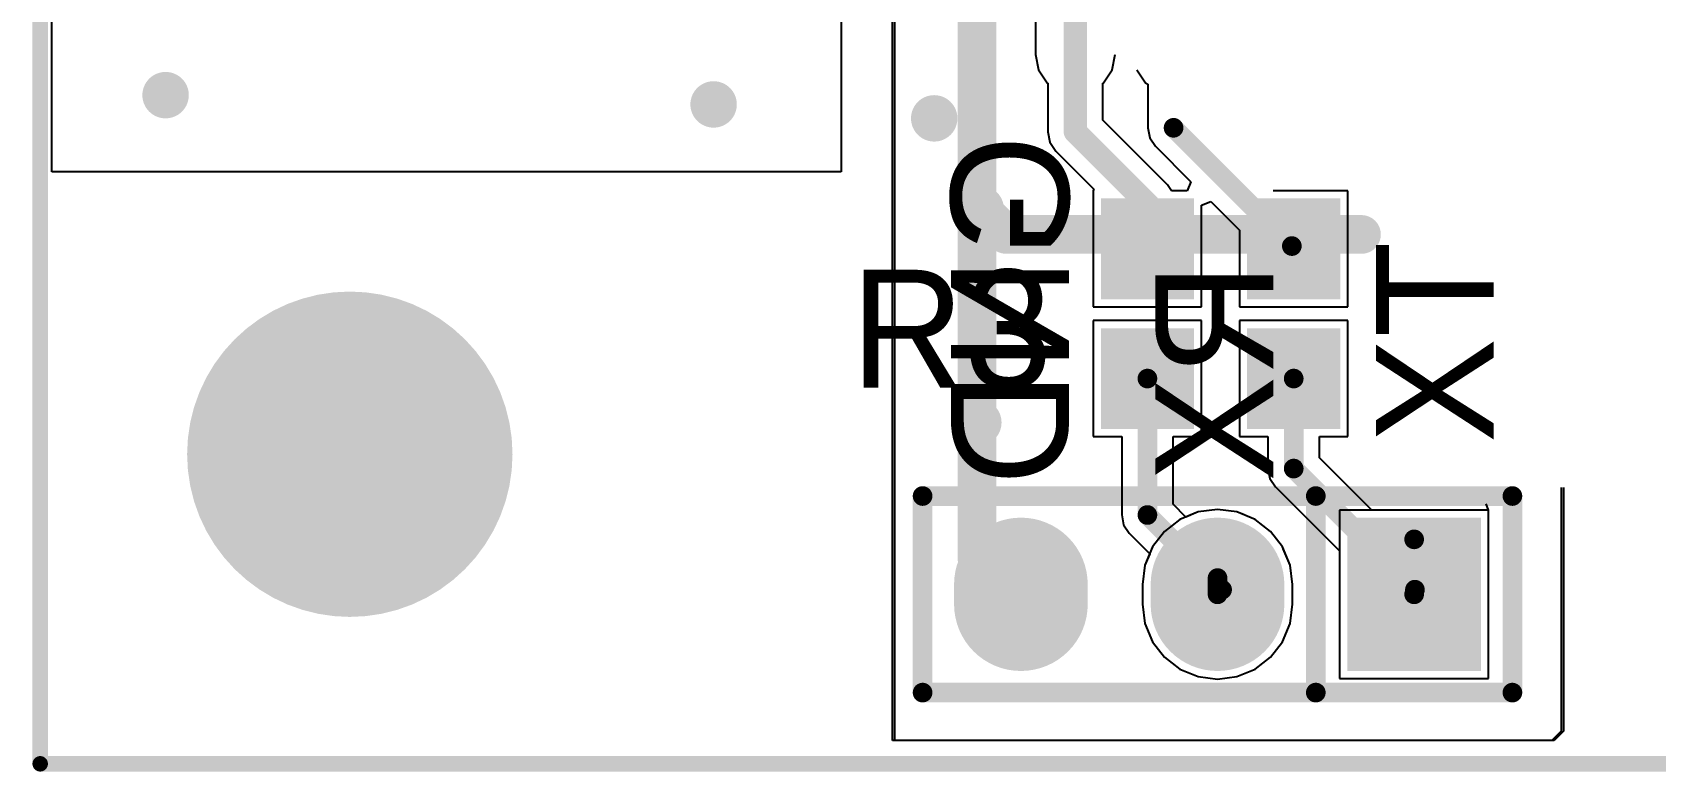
# Model space of a CAD drawing. Extents: x 65.4 to 145.6, y 116.1 to 196.3.
# Drawn here: x 65.43 to 86.4, y 116.09 to 125.64 of the extents above; entities that cross this region are included whole.
import ezdxf

# ---------------------------------------------------------------- set-up
doc = ezdxf.new("R2010")
doc.units = 0
doc.header["$MEASUREMENT"] = 0
doc.layers.get('0').update_dxf_attribs({"linetype": 'CONTINUOUS'})
for name, color, linetype in [('BOTTOMLAYER', 5, 'CONTINUOUS'), ('BOTTOMOVERLAY', 54, 'CONTINUOUS'), ('BOTTOMSOLDER', 6, 'CONTINUOUS'), ('MECHANICAL1', 6, 'CONTINUOUS'), ('MULTILAYER', 9, 'CONTINUOUS'), ('PADHOLELAYER', 156, 'CONTINUOUS'), ('TOPLAYER', 1, 'CONTINUOUS'), ('TOPOVERLAY', 2, 'CONTINUOUS'), ('TOPPASTE', 8, 'CONTINUOUS'), ('TOPSOLDER', 216, 'CONTINUOUS'), ('VIAHOLELAYER', 16, 'CONTINUOUS')]:
    doc.layers.add(name, color=color, linetype=linetype)

# ---------------------------------------------------------------- blocks, each defined once
blk = doc.blocks.new('SIP3_1')
at = {"layer": 'BOTTOMLAYER', "const_width": 1.524}
for points in [[(0, 0.127), (0, -0.127)], [(2.54, 0.127), (2.54, -0.127)]]:
    blk.add_lwpolyline(points, dxfattribs=at)
at = {"layer": 'BOTTOMLAYER', "const_width": 0.762}
for points in [[(-0.381, 0.127, 1), (0.381, 0.127, 1)], [(2.159, 0.127, 1), (2.921, 0.127, 1)], [(-0.381, -0.127, 1), (0.381, -0.127, 1)], [(2.159, -0.127, 1), (2.921, -0.127, 1)]]:
    blk.add_lwpolyline(points, format="xyb", close=True, dxfattribs=at)
at = {"layer": 'BOTTOMLAYER'}
blk.add_solid([(-3.302, -0.889), (-1.778, -0.889), (-3.302, 0.889), (-1.778, 0.889)], dxfattribs=at)
at = {"layer": 'BOTTOMSOLDER', "const_width": 1.7272}
for points in [[(0, 0.127), (0, -0.127)], [(2.54, 0.127), (2.54, -0.127)]]:
    blk.add_lwpolyline(points, dxfattribs=at)
at = {"layer": 'BOTTOMSOLDER', "const_width": 0.8636}
for points in [[(-0.4318, 0.127, 1), (0.4318, 0.127, 1)], [(2.1082, 0.127, 1), (2.9718, 0.127, 1)], [(-0.4318, -0.127, 1), (0.4318, -0.127, 1)], [(2.1082, -0.127, 1), (2.9718, -0.127, 1)]]:
    blk.add_lwpolyline(points, format="xyb", close=True, dxfattribs=at)
at = {"layer": 'BOTTOMSOLDER'}
blk.add_solid([(-3.4036, -0.9906), (-1.6764, -0.9906), (-3.4036, 0.9906), (-1.6764, 0.9906)], dxfattribs=at)
at = {"layer": 'MULTILAYER', "const_width": 1.524}
for points in [[(0, 0.127), (0, -0.127)], [(2.54, 0.127), (2.54, -0.127)]]:
    blk.add_lwpolyline(points, dxfattribs=at)
at = {"layer": 'MULTILAYER', "const_width": 0.762}
for points in [[(-0.381, 0.127, 1), (0.381, 0.127, 1)], [(2.159, 0.127, 1), (2.921, 0.127, 1)], [(-0.381, -0.127, 1), (0.381, -0.127, 1)], [(2.159, -0.127, 1), (2.921, -0.127, 1)]]:
    blk.add_lwpolyline(points, format="xyb", close=True, dxfattribs=at)
at = {"layer": 'MULTILAYER'}
blk.add_solid([(-3.302, -0.889), (-1.778, -0.889), (-3.302, 0.889), (-1.778, 0.889)], dxfattribs=at)
at = {"layer": 'PADHOLELAYER', "const_width": 0.4064}
for points in [[(-2.7432, 0, 1), (-2.3368, 0, 1)], [(-0.2032, 0, 1), (0.2032, 0, 1)], [(2.3368, 0, 1), (2.7432, 0, 1)]]:
    blk.add_lwpolyline(points, format="xyb", close=True, dxfattribs=at)
at = {"layer": 'TOPLAYER', "const_width": 1.524}
for points in [[(0, 0.127), (0, -0.127)], [(2.54, 0.127), (2.54, -0.127)]]:
    blk.add_lwpolyline(points, dxfattribs=at)
at = {"layer": 'TOPLAYER', "const_width": 0.762}
for points in [[(-0.381, 0.127, 1), (0.381, 0.127, 1)], [(2.159, 0.127, 1), (2.921, 0.127, 1)], [(-0.381, -0.127, 1), (0.381, -0.127, 1)], [(2.159, -0.127, 1), (2.921, -0.127, 1)]]:
    blk.add_lwpolyline(points, format="xyb", close=True, dxfattribs=at)
at = {"layer": 'TOPLAYER'}
blk.add_solid([(-3.302, -0.889), (-1.778, -0.889), (-3.302, 0.889), (-1.778, 0.889)], dxfattribs=at)
at = {"layer": 'TOPOVERLAY', "const_width": 0.254}
for points in [[(3.81, 1.27), (-3.81, 1.27)], [(-3.81, 1.27), (-3.81, -1.27)], [(-1.27, 1.27), (-1.27, -1.27)], [(3.81, 1.27), (3.81, -1.27)], [(3.81, -1.27), (-3.81, -1.27)]]:
    blk.add_lwpolyline(points, dxfattribs=at)
at = {"layer": 'TOPOVERLAY', "const_width": 0.127}
for points in [[(-3.8735, 1.27, 1), (-3.7465, 1.27, 1)], [(-3.8735, 1.27, 1), (-3.7465, 1.27, 1)], [(-1.3335, 1.27, 1), (-1.2065, 1.27, 1)], [(3.7465, 1.27, 1), (3.8735, 1.27, 1)], [(3.7465, 1.27, 1), (3.8735, 1.27, 1)], [(-3.8735, -1.27, 1), (-3.7465, -1.27, 1)], [(-3.8735, -1.27, 1), (-3.7465, -1.27, 1)], [(-1.3335, -1.27, 1), (-1.2065, -1.27, 1)], [(3.7465, -1.27, 1), (3.8735, -1.27, 1)], [(3.7465, -1.27, 1), (3.8735, -1.27, 1)]]:
    blk.add_lwpolyline(points, format="xyb", close=True, dxfattribs=at)
at = {"layer": 'TOPSOLDER', "const_width": 1.7272}
for points in [[(0, 0.127), (0, -0.127)], [(2.54, 0.127), (2.54, -0.127)]]:
    blk.add_lwpolyline(points, dxfattribs=at)
at = {"layer": 'TOPSOLDER', "const_width": 0.8636}
for points in [[(-0.4318, 0.127, 1), (0.4318, 0.127, 1)], [(2.1082, 0.127, 1), (2.9718, 0.127, 1)], [(-0.4318, -0.127, 1), (0.4318, -0.127, 1)], [(2.1082, -0.127, 1), (2.9718, -0.127, 1)]]:
    blk.add_lwpolyline(points, format="xyb", close=True, dxfattribs=at)
at = {"layer": 'TOPSOLDER'}
blk.add_solid([(-3.4036, -0.9906), (-1.6764, -0.9906), (-3.4036, 0.9906), (-1.6764, 0.9906)], dxfattribs=at)
blk = doc.blocks.new('0603_RES_98')
at = {"layer": 'TOPLAYER'}
for points in [[(-1.184, 0.495), (-2.284, 0.495), (-1.184, -0.505), (-2.284, -0.505)], [(0.492, 0.495), (-0.608, 0.495), (0.492, -0.505), (-0.608, -0.505)]]:
    blk.add_solid(points, dxfattribs=at)
at = {"layer": 'TOPPASTE'}
for points in [[(-1.184, 0.495), (-2.284, 0.495), (-1.184, -0.505), (-2.284, -0.505)], [(0.492, 0.495), (-0.608, 0.495), (0.492, -0.505), (-0.608, -0.505)]]:
    blk.add_solid(points, dxfattribs=at)
at = {"layer": 'TOPSOLDER'}
for points in [[(-1.083, 0.597), (-2.386, 0.597), (-1.083, -0.607), (-2.386, -0.607)], [(0.594, 0.597), (-0.709, 0.597), (0.594, -0.607), (-0.709, -0.607)]]:
    blk.add_solid(points, dxfattribs=at)
blk = doc.blocks.new('0603_RES_99')
at = {"layer": 'TOPLAYER'}
for points in [[(-1.184, 0.495), (-2.284, 0.495), (-1.184, -0.505), (-2.284, -0.505)], [(0.492, 0.495), (-0.608, 0.495), (0.492, -0.505), (-0.608, -0.505)]]:
    blk.add_solid(points, dxfattribs=at)
at = {"layer": 'TOPPASTE'}
for points in [[(-1.184, 0.495), (-2.284, 0.495), (-1.184, -0.505), (-2.284, -0.505)], [(0.492, 0.495), (-0.608, 0.495), (0.492, -0.505), (-0.608, -0.505)]]:
    blk.add_solid(points, dxfattribs=at)
at = {"layer": 'TOPSOLDER'}
for points in [[(-1.083, 0.597), (-2.386, 0.597), (-1.083, -0.607), (-2.386, -0.607)], [(0.594, 0.597), (-0.709, 0.597), (0.594, -0.607), (-0.709, -0.607)]]:
    blk.add_solid(points, dxfattribs=at)

msp = doc.modelspace()

# ---------------------------------------------------------------- linework, layer by layer
at = {"layer": 'BOTTOMLAYER'}
for p, q in [((65.682, 123.836), (65.682, 196.076)), ((76.572, 116.486), (76.572, 129.169)), ((75.882, 128.83), (75.882, 125.576)), ((75.882, 125.576), (75.882, 124.916)), ((75.882, 124.916), (75.882, 123.836)), ((75.882, 123.836), (65.682, 123.836)), ((85.212, 119.756), (85.212, 117.956)), ((84.244, 119.465), (84.211, 119.544)), ((80.257, 119.343), (80.056, 119.189)), ((80.491, 119.44), (80.257, 119.343)), ((80.742, 119.473), (80.491, 119.44)), ((80.993, 119.44), (80.742, 119.473)), ((81.086, 119.402), (80.993, 119.44)), ((83.189, 119.465), (82.32, 119.465)), ((82.32, 119.465), (82.32, 117.287)), ((84.244, 117.287), (84.244, 119.465)), ((84.244, 119.465), (84.244, 119.465)), ((84.244, 119.465), (84.244, 119.465)), ((80.056, 119.189), (79.902, 118.988)), ((79.902, 118.988), (79.805, 118.754)), ((81.679, 118.754), (81.592, 118.965)), ((79.805, 118.754), (79.772, 118.503)), ((81.712, 118.503), (81.679, 118.754)), ((79.772, 118.503), (79.772, 118.249)), ((81.712, 118.249), (81.712, 118.503)), ((79.772, 118.249), (79.805, 117.998)), ((81.679, 117.998), (81.712, 118.249)), ((79.805, 117.998), (79.902, 117.764)), ((81.582, 117.764), (81.679, 117.998)), ((85.212, 117.956), (85.212, 116.606)), ((79.902, 117.764), (80.056, 117.563)), ((81.428, 117.563), (81.582, 117.764)), ((80.056, 117.563), (80.257, 117.409)), ((81.227, 117.409), (81.428, 117.563)), ((80.257, 117.409), (80.491, 117.312)), ((80.491, 117.312), (80.742, 117.279)), ((80.742, 117.279), (80.993, 117.312)), ((80.993, 117.312), (81.227, 117.409)), ((82.32, 117.287), (84.244, 117.287)), ((85.212, 116.606), (85.092, 116.486)), ((85.092, 116.486), (76.572, 116.486))]:
    msp.add_line(p, q, dxfattribs=at)
for points, const_width in [([(67.002, 124.826, 1), (67.302, 124.826, 1)], 0.3), ([(74.082, 124.706, 1), (74.382, 124.706, 1)], 0.3), ([(76.932, 124.526, 1), (77.232, 124.526, 1)], 0.3), ([(77.532, 123.356, 1), (77.832, 123.356, 1)], 0.3), ([(77.557, 123.356, 1), (77.807, 123.356, 1)], 0.25), ([(77.887, 123.026, 1), (78.137, 123.026, 1)], 0.25), ([(77.887, 123.026, 1), (78.137, 123.026, 1)], 0.25), ([(82.477, 123.026, 1), (82.727, 123.026, 1)], 0.25), ([(82.477, 123.026, 1), (82.727, 123.026, 1)], 0.25), ([(68.532, 120.186, 1), (70.532, 120.186, 1)], 2), ([(77.502, 120.596, 1), (77.802, 120.596, 1)], 0.3), ([(83.219, 119.086, 1), (83.346, 119.086, 1)], 0.127), ([(83.219, 119.086, 1), (83.346, 119.086, 1)], 0.127), ([(80.679, 118.586, 1), (80.806, 118.586, 1)], 0.127), ([(80.679, 118.586, 1), (80.806, 118.586, 1)], 0.127), ([(80.679, 118.376, 1), (80.806, 118.376, 1)], 0.127), ([(83.219, 118.376, 1), (83.346, 118.376, 1)], 0.127)]:
    msp.add_lwpolyline(points, format="xyb", close=True, dxfattribs=dict(at, const_width=const_width))
for points, const_width in [([(77.682, 123.356), (78.012, 123.026)], 0.5), ([(78.012, 123.026), (82.602, 123.026)], 0.5), ([(83.282, 118.376), (83.282, 119.086)], 0.254), ([(80.742, 118.376), (80.742, 118.586)], 0.254)]:
    msp.add_lwpolyline(points, dxfattribs=dict(at, const_width=const_width))
at = {"layer": 'BOTTOMSOLDER', "const_width": 2.102}
msp.add_lwpolyline([(68.481, 120.186, 1), (70.583, 120.186, 1)], format="xyb", close=True, dxfattribs=at)
at = {"layer": 'MECHANICAL1', "const_width": 0.2}
for points in [[(65.532, 116.186), (65.532, 196.186)], [(65.532, 116.186), (145.532, 116.186)]]:
    msp.add_lwpolyline(points, dxfattribs=at)
at = {"layer": 'MECHANICAL1', "const_width": 0.1}
msp.add_lwpolyline([(65.482, 116.186, 1), (65.582, 116.186, 1)], format="xyb", close=True, dxfattribs=at)
msp.add_lwpolyline([(65.482, 116.186, 1), (65.582, 116.186, 1)], format="xyb", close=True, dxfattribs=at)
at = {"layer": 'MULTILAYER'}
for points, const_width in [([(67.002, 124.826, 1), (67.302, 124.826, 1)], 0.3), ([(74.082, 124.706, 1), (74.382, 124.706, 1)], 0.3), ([(76.932, 124.526, 1), (77.232, 124.526, 1)], 0.3), ([(77.532, 123.356, 1), (77.832, 123.356, 1)], 0.3), ([(68.532, 120.186, 1), (70.532, 120.186, 1)], 2), ([(77.502, 120.596, 1), (77.802, 120.596, 1)], 0.3)]:
    msp.add_lwpolyline(points, format="xyb", close=True, dxfattribs=dict(at, const_width=const_width))
at = {"layer": 'TOPLAYER'}
for p, q in [((65.682, 123.836), (65.682, 196.076)), ((76.542, 116.486), (76.542, 129.053)), ((75.882, 128.83), (75.882, 125.576)), ((78.39, 126.773), (78.39, 125.351)), ((75.882, 125.576), (75.882, 124.916)), ((78.39, 125.351), (78.429, 125.154)), ((79.38, 125.154), (79.419, 125.351)), ((78.429, 125.154), (78.54, 124.987)), ((78.54, 124.987), (78.548, 124.982)), ((78.548, 124.982), (78.548, 124.354)), ((79.261, 124.982), (79.268, 124.987)), ((79.261, 124.501), (79.261, 124.982)), ((79.268, 124.987), (79.38, 125.154)), ((79.699, 125.154), (79.81, 124.987)), ((79.81, 124.987), (79.841, 124.967)), ((75.882, 124.916), (75.882, 123.836)), ((79.841, 124.967), (79.841, 124.404)), ((78.548, 124.354), (78.548, 124.354)), ((78.548, 124.354), (78.548, 124.354)), ((78.548, 124.354), (78.575, 124.217)), ((80.094, 123.668), (79.261, 124.501)), ((79.841, 124.404), (79.866, 124.276)), ((78.575, 124.217), (78.652, 124.101)), ((79.866, 124.276), (79.939, 124.168)), ((79.939, 124.168), (79.939, 124.168)), ((79.939, 124.168), (79.939, 124.168)), ((79.939, 124.168), (80.399, 123.707)), ((78.652, 124.101), (79.144, 123.609)), ((75.882, 123.836), (65.682, 123.836)), ((79.144, 123.609), (79.137, 123.59)), ((79.137, 123.59), (79.137, 123.59)), ((79.137, 123.59), (79.137, 123.59)), ((79.137, 123.59), (79.137, 122.09)), ((80.147, 123.59), (80.094, 123.668)), ((80.35, 123.59), (80.147, 123.59)), ((80.399, 123.707), (80.35, 123.59)), ((82.427, 123.59), (81.459, 123.59)), ((82.427, 122.09), (82.427, 123.59)), ((80.537, 123.403), (80.655, 123.452)), ((80.537, 122.09), (80.537, 123.403)), ((80.655, 123.452), (81.027, 123.08)), ((81.027, 123.08), (81.027, 122.09)), ((79.137, 122.09), (80.537, 122.09)), ((81.027, 122.09), (82.427, 122.09)), ((80.537, 121.914), (79.137, 121.914)), ((79.137, 121.914), (79.137, 120.414)), ((80.537, 120.414), (80.537, 121.914)), ((82.427, 121.914), (81.027, 121.914)), ((81.027, 121.914), (81.027, 120.414)), ((82.427, 120.414), (82.427, 121.914)), ((79.137, 120.414), (79.504, 120.414)), ((79.504, 120.414), (79.504, 119.401)), ((80.17, 119.539), (80.17, 120.414)), ((80.17, 120.414), (80.537, 120.414)), ((81.027, 120.414), (81.394, 120.414)), ((81.394, 120.414), (81.394, 120.001)), ((82.06, 120.139), (82.06, 120.414)), ((82.06, 120.414), (82.427, 120.414)), ((81.394, 120.001), (81.419, 119.873)), ((82.735, 119.465), (82.06, 120.139)), ((81.419, 119.873), (81.491, 119.765)), ((81.491, 119.765), (81.491, 119.765)), ((81.491, 119.765), (81.491, 119.765)), ((81.491, 119.765), (81.491, 119.765)), ((81.491, 119.765), (81.491, 119.765)), ((81.491, 119.765), (82.32, 118.936)), ((85.182, 119.756), (85.182, 117.956)), ((80.334, 119.375), (80.17, 119.539)), ((79.504, 119.401), (79.529, 119.273)), ((80.491, 119.44), (80.334, 119.375)), ((80.742, 119.473), (80.491, 119.44)), ((80.993, 119.44), (80.742, 119.473)), ((81.227, 119.343), (80.993, 119.44)), ((81.428, 119.189), (81.227, 119.343)), ((84.244, 119.465), (82.735, 119.465)), ((84.244, 117.287), (84.244, 119.465)), ((79.529, 119.273), (79.601, 119.165)), ((79.601, 119.165), (79.601, 119.165)), ((79.601, 119.165), (79.601, 119.165)), ((79.601, 119.165), (79.601, 119.165)), ((79.601, 119.165), (79.601, 119.165)), ((79.601, 119.165), (79.866, 118.901)), ((81.582, 118.988), (81.428, 119.189)), ((79.866, 118.901), (79.805, 118.754)), ((81.679, 118.754), (81.582, 118.988)), ((82.32, 118.936), (82.32, 117.287)), ((79.805, 118.754), (79.772, 118.503)), ((81.712, 118.503), (81.679, 118.754)), ((79.772, 118.503), (79.772, 118.249)), ((81.712, 118.249), (81.712, 118.503)), ((79.772, 118.249), (79.805, 117.998)), ((81.679, 117.998), (81.712, 118.249)), ((79.805, 117.998), (79.902, 117.764)), ((81.582, 117.764), (81.679, 117.998)), ((85.182, 117.956), (85.182, 116.606)), ((79.902, 117.764), (80.056, 117.563)), ((81.428, 117.563), (81.582, 117.764)), ((80.056, 117.563), (80.257, 117.409)), ((81.227, 117.409), (81.428, 117.563)), ((80.257, 117.409), (80.491, 117.312)), ((80.491, 117.312), (80.742, 117.279)), ((80.742, 117.279), (80.993, 117.312)), ((80.993, 117.312), (81.227, 117.409)), ((82.32, 117.287), (84.244, 117.287)), ((85.182, 116.606), (85.062, 116.486)), ((85.062, 116.486), (76.542, 116.486))]:
    msp.add_line(p, q, dxfattribs=at)
for points, const_width in [([(77.634, 123.356), (77.634, 126.062)], 0.5), ([(78.904, 124.354), (78.904, 126.062)], 0.3), ([(78.904, 124.354), (79.842, 123.416)], 0.3), ([(80.174, 124.404), (81.702, 122.876)], 0.254), ([(77.634, 123.356), (77.682, 123.356)], 0.5), ([(77.634, 118.844), (77.634, 123.356)], 0.5), ([(79.842, 122.816), (79.842, 123.416)], 0.3), ([(79.837, 119.401), (79.837, 121.164)], 0.254), ([(81.727, 120.001), (81.727, 121.164)], 0.254), ([(81.727, 120.001), (83.292, 118.436)], 0.254), ([(79.837, 119.401), (80.802, 118.436)], 0.254), ([(77.634, 118.844), (78.132, 118.346)], 0.5)]:
    msp.add_lwpolyline(points, dxfattribs=dict(at, const_width=const_width))
for points, const_width in [([(67.002, 124.826, 1), (67.302, 124.826, 1)], 0.3), ([(74.082, 124.706, 1), (74.382, 124.706, 1)], 0.3), ([(76.932, 124.526, 1), (77.232, 124.526, 1)], 0.3), ([(78.829, 124.354, 1), (78.979, 124.354, 1)], 0.15), ([(78.829, 124.354, 1), (78.979, 124.354, 1)], 0.15), ([(80.111, 124.404, 1), (80.238, 124.404, 1)], 0.127), ([(80.111, 124.404, 1), (80.238, 124.404, 1)], 0.127), ([(77.532, 123.356, 1), (77.832, 123.356, 1)], 0.3), ([(77.509, 123.356, 1), (77.759, 123.356, 1)], 0.25), ([(77.509, 123.356, 1), (77.759, 123.356, 1)], 0.25), ([(77.509, 123.356, 1), (77.759, 123.356, 1)], 0.25), ([(77.557, 123.356, 1), (77.807, 123.356, 1)], 0.25), ([(79.767, 123.416, 1), (79.917, 123.416, 1)], 0.15), ([(79.767, 123.416, 1), (79.917, 123.416, 1)], 0.15), ([(79.767, 122.816, 1), (79.917, 122.816, 1)], 0.15), ([(81.639, 122.876, 1), (81.766, 122.876, 1)], 0.127), ([(68.532, 120.186, 1), (70.532, 120.186, 1)], 2), ([(79.773, 121.164, 1), (79.9, 121.164, 1)], 0.127), ([(81.663, 121.164, 1), (81.79, 121.164, 1)], 0.127), ([(77.502, 120.596, 1), (77.802, 120.596, 1)], 0.3), ([(81.663, 120.001, 1), (81.79, 120.001, 1)], 0.127), ([(81.663, 120.001, 1), (81.79, 120.001, 1)], 0.127), ([(79.773, 119.401, 1), (79.9, 119.401, 1)], 0.127), ([(79.773, 119.401, 1), (79.9, 119.401, 1)], 0.127), ([(77.509, 118.844, 1), (77.759, 118.844, 1)], 0.25), ([(77.509, 118.844, 1), (77.759, 118.844, 1)], 0.25), ([(78.007, 118.346, 1), (78.257, 118.346, 1)], 0.25), ([(80.738, 118.436, 1), (80.865, 118.436, 1)], 0.127), ([(83.229, 118.436, 1), (83.356, 118.436, 1)], 0.127)]:
    msp.add_lwpolyline(points, format="xyb", close=True, dxfattribs=dict(at, const_width=const_width))
at = {"layer": 'TOPSOLDER', "const_width": 2.102}
msp.add_lwpolyline([(68.481, 120.186, 1), (70.583, 120.186, 1)], format="xyb", close=True, dxfattribs=at)
at = {"layer": 'VIAHOLELAYER'}
for points, const_width in [([(67.077, 124.826, 1), (67.227, 124.826, 1)], 0.15), ([(74.157, 124.706, 1), (74.307, 124.706, 1)], 0.15), ([(77.007, 124.526, 1), (77.157, 124.526, 1)], 0.15), ([(77.607, 123.356, 1), (77.757, 123.356, 1)], 0.15), ([(68.732, 120.186, 1), (70.332, 120.186, 1)], 1.6), ([(77.577, 120.596, 1), (77.727, 120.596, 1)], 0.15)]:
    msp.add_lwpolyline(points, format="xyb", close=True, dxfattribs=dict(at, const_width=const_width))

# ---------------------------------------------------------------- block references
for name, p, rotation in [('0603_RES_98', (79.842, 121.106), 270), ('0603_RES_99', (81.732, 121.106), 270), ('SIP3_1', (80.742, 118.376), 180)]:
    msp.add_blockref(name, p, dxfattribs=dict(rotation=rotation))

# ---------------------------------------------------------------- texts
at = {"layer": 'BOTTOMOVERLAY', "text_generation_flag": 2}
for s, p in [('GND', (78.822, 124.316)), ('TX', (84.312, 122.936)), ('RX', (81.462, 122.666))]:
    msp.add_text(s, height=1.524, rotation=90, dxfattribs=at).set_placement(p)
at = {"layer": 'TOPOVERLAY'}
msp.add_text('R3', height=1.524, rotation=360, dxfattribs=at).set_placement((76.002, 121.046))

doc.saveas('drawing.dxf')
